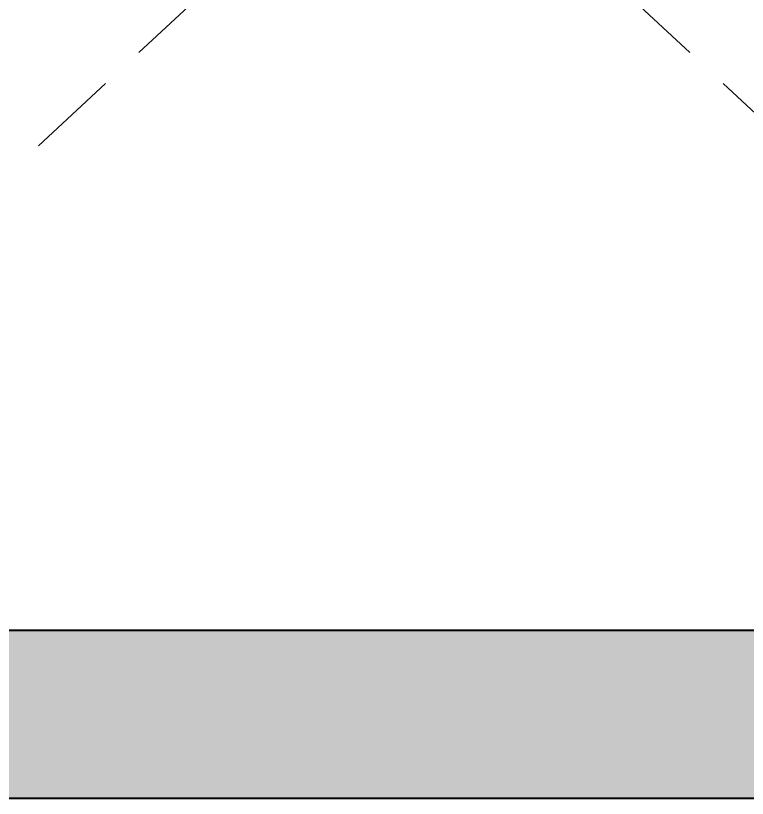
# Model space of a CAD drawing. Header units: millimetres. Extents: x 69529 to 85301, y 41669 to 59279.
# Drawn here: x 73709 to 74709, y 42569 to 43639 of the extents above; entities that cross this region are included whole.
import ezdxf

# ---------------------------------------------------------------- set-up
doc = ezdxf.new("R2010")
doc.units = ezdxf.units.MM
doc.linetypes.add('( Hidden )', pattern=[0.375, 0.25, -0.125])
doc.linetypes.add('DASH', pattern=[1, 0.5, -0.5])
doc.layers.add('-CG-P-DIM', color=7, linetype='Continuous')
doc.layers.add('DA_BUILDING LINE', color=7, linetype='Continuous', lineweight=9, true_color=0xdb0000)
doc.layers.add('DA_COLUMN', color=40, linetype='Continuous', lineweight=40)
doc.layers.add('DA_DOTTED LINES', color=8, linetype='DASH', lineweight=5)

msp = doc.modelspace()

# ---------------------------------------------------------------- hatches: boundary and pattern name
at = {"layer": '-CG-P-DIM', "true_color": 0x636466}
h = msp.add_hatch(color=251, dxfattribs=at)
h.dxf.hatch_style = 1
h.paths.add_polyline_path([(75709.22813, 43638.9767), (75709.22813, 42568.9767), (72879.22813, 42568.9767), (72879.22813, 42798.9767), (75479.22813, 42798.9767), (75479.22813, 43638.9767)])
h.paths.add_polyline_path([(75479.22813, 46088.9767), (75709.22813, 46088.9767), (75709.22813, 44238.9767), (75479.22813, 44238.9767), (75479.22813, 45078.9767), (72879.22813, 45078.9767), (72879.22813, 45308.9767), (75479.22813, 45308.9767)])
h.paths.add_polyline_path([(75479.22813, 46688.9767), (75479.22813, 47528.9767), (72879.22813, 47528.9767), (72879.22813, 47758.9767), (75709.22813, 47758.9767), (75709.22813, 46688.9767)])

# ---------------------------------------------------------------- linework, layer by layer
at = {"layer": 'DA_BUILDING LINE', "linetype": '( Hidden )', "ltscale": 500}
msp.add_line((75709.22813, 42568.9767), (73109.22813, 42568.9767), dxfattribs=at)
at = {"layer": 'DA_COLUMN'}
for p, q in [((72879.22813, 42798.9767), (75479.22813, 42798.9767)), ((75709.22813, 42568.9767), (72879.22813, 42568.9767))]:
    msp.add_line(p, q, dxfattribs=at)
at = {"layer": 'DA_DOTTED LINES', "linetype": '( Hidden )', "ltscale": 500}
for p, q in [((73029.22813, 45078.9767), (75479.22813, 42798.9767)), ((75479.22813, 45078.9767), (73029.22813, 42798.9767))]:
    msp.add_line(p, q, dxfattribs=at)

doc.saveas('drawing.dxf')
